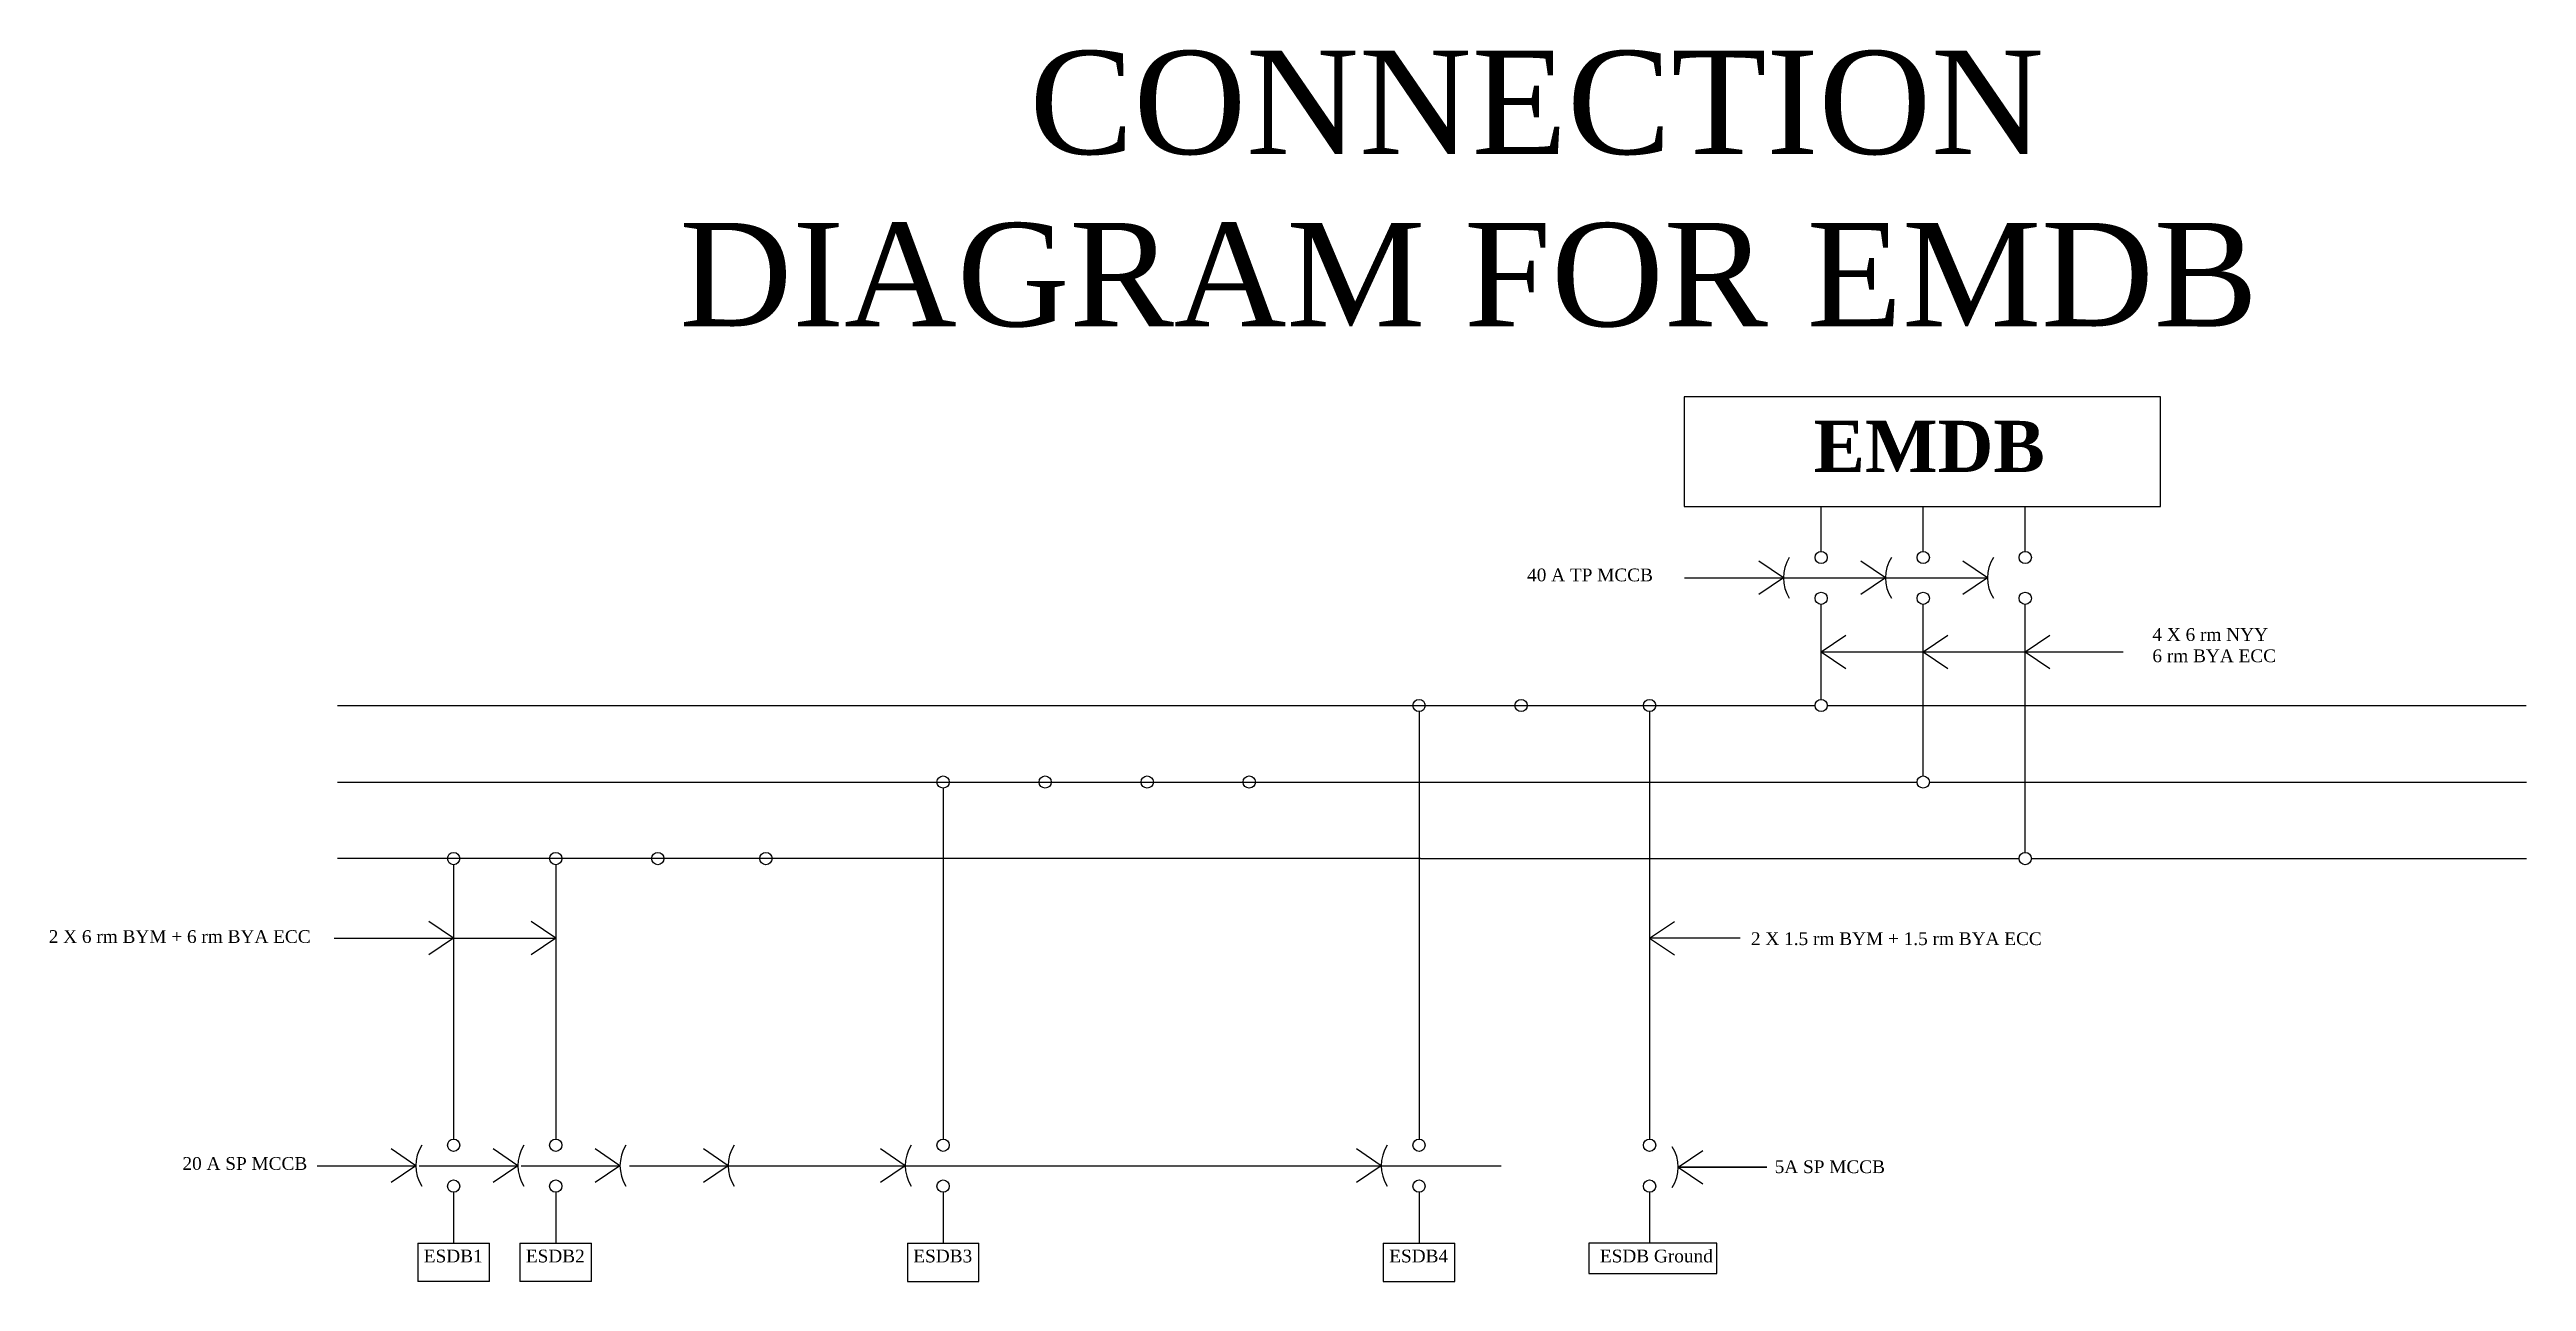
# Model space of a CAD drawing. Header units: inches. Extents: x 4 to 489, y 125 to 366.
import ezdxf

# ---------------------------------------------------------------- set-up
doc = ezdxf.new("R2010")
doc.units = ezdxf.units.IN
doc.header["$MEASUREMENT"] = 0

msp = doc.modelspace()

# ---------------------------------------------------------------- linework, layer by layer
for p, q in [((417.68, 298.32), (324.31, 298.32)), ((324.31, 298.32), (324.31, 276.86)), ((417.68, 276.86), (417.68, 298.32)), ((324.31, 276.86), (417.68, 276.86)), ((351.16, 268.06), (351.16, 276.86)), ((371.16, 268.06), (371.16, 276.86)), ((391.16, 268.06), (391.16, 276.86)), ((324.39, 262.86), (383.75, 262.86)), ((343.75, 262.86), (338.92, 266.13)), ((343.75, 262.86), (338.92, 259.58)), ((363.75, 262.86), (358.92, 266.13)), ((363.75, 262.86), (358.92, 259.58)), ((383.75, 262.86), (378.92, 266.13)), ((383.75, 262.86), (378.92, 259.58)), ((351.16, 239.05), (351.16, 257.66)), ((371.16, 224.05), (371.16, 257.66)), ((391.16, 209.05), (391.16, 257.66)), ((351.16, 248.35), (356, 251.63)), ((351.16, 248.35), (410.35, 248.35)), ((351.16, 248.35), (356, 245.08)), ((371.16, 248.35), (376, 251.63)), ((371.16, 248.35), (376, 245.08)), ((391.16, 248.35), (396, 251.63)), ((391.16, 248.35), (396, 245.08)), ((272.36, 236.65), (272.36, 177.85)), ((317.55, 236.65), (317.55, 177.85)), ((179.1, 221.65), (179.1, 177.85)), ((83.19, 206.65), (83.19, 177.85)), ((103.19, 206.65), (103.19, 177.85)), ((83.19, 192.25), (78.35, 195.52)), ((103.19, 192.25), (98.35, 195.52)), ((317.55, 192.25), (322.39, 195.52)), ((59.81, 192.25), (83.19, 192.25)), ((83.19, 192.25), (78.35, 188.98)), ((79.81, 192.25), (103.19, 192.25)), ((103.19, 192.25), (98.35, 188.98)), ((317.55, 192.25), (322.39, 188.98)), ((335.28, 192.25), (317.55, 192.25)), ((83.19, 177.85), (83.19, 162.85)), ((103.19, 177.85), (103.19, 162.85)), ((179.1, 177.85), (179.1, 162.85)), ((272.36, 177.85), (272.36, 162.85)), ((317.55, 177.85), (317.55, 162.85)), ((83.19, 162.85), (83.19, 152.85)), ((103.19, 162.85), (103.19, 152.85)), ((179.1, 162.85), (179.1, 152.85)), ((272.36, 162.85), (272.36, 152.85)), ((317.55, 162.85), (317.55, 152.85)), ((75.77, 147.65), (70.94, 150.92)), ((95.77, 147.65), (90.94, 150.92)), ((115.77, 147.65), (110.94, 150.92)), ((136.97, 147.65), (132.14, 150.92)), ((171.69, 147.65), (166.86, 150.92)), ((264.95, 147.65), (260.12, 150.92)), ((323.14, 147.37), (327.97, 150.65)), ((56.42, 147.65), (75.77, 147.65)), ((75.77, 147.65), (70.94, 144.38)), ((76.42, 147.65), (95.77, 147.65)), ((95.77, 147.65), (90.94, 144.38)), ((96.42, 147.65), (115.77, 147.65)), ((115.77, 147.65), (110.94, 144.38)), ((117.62, 147.65), (136.97, 147.65)), ((136.97, 147.65), (132.14, 144.38)), ((136.97, 147.65), (288.47, 147.65)), ((171.69, 147.65), (166.86, 144.38)), ((264.95, 147.65), (260.12, 144.38)), ((323.14, 147.37), (327.97, 144.1)), ((323.14, 147.37), (340.5, 147.37)), ((340.5, 147.37), (323.14, 147.37)), ((83.19, 142.45), (83.19, 132.45)), ((103.19, 142.45), (103.19, 132.45)), ((179.1, 142.45), (179.1, 132.45)), ((272.36, 142.45), (272.36, 132.45)), ((317.55, 142.45), (317.55, 132.45)), ((76.19, 132.45), (90.19, 132.45)), ((76.19, 132.45), (76.19, 124.95)), ((90.19, 124.95), (90.19, 132.45)), ((96.19, 132.45), (110.19, 132.45)), ((96.19, 132.45), (96.19, 124.95)), ((110.19, 124.95), (110.19, 132.45)), ((172.1, 132.45), (186.1, 132.45)), ((172.1, 132.45), (172.1, 124.95)), ((186.1, 124.95), (186.1, 132.45)), ((265.36, 132.45), (279.36, 132.45)), ((265.36, 132.45), (265.36, 124.95)), ((279.36, 124.95), (279.36, 132.45)), ((310.55, 132.45), (305.65, 132.45)), ((305.65, 132.45), (305.65, 126.49)), ((324.55, 132.45), (310.55, 132.45)), ((330.7, 132.45), (324.55, 132.45)), ((330.7, 126.49), (330.7, 132.45)), ((305.65, 126.49), (330.7, 126.49)), ((90.19, 124.95), (76.19, 124.95)), ((110.19, 124.95), (96.19, 124.95)), ((172.1, 124.95), (186.1, 124.95)), ((265.36, 124.95), (279.36, 124.95))]:
    msp.add_line(p, q)
at = {"color": 1}
for p, q in [((60.4, 237.85), (349.96, 237.85)), ((332.36, 237.85), (349.96, 237.85)), ((352.36, 237.85), (489.33, 237.85))]:
    msp.add_line(p, q, dxfattribs=at)
at = {"color": 3}
for p, q in [((60.4, 222.85), (309.96, 222.85)), ((309.96, 222.85), (312.36, 222.85)), ((312.36, 222.85), (369.96, 222.85)), ((372.36, 222.85), (489.37, 222.85))]:
    msp.add_line(p, q, dxfattribs=at)
at = {"color": 2}
for p, q in [((272.67, 207.85), (60.4, 207.85)), ((272.67, 207.85), (289.96, 207.85)), ((289.96, 207.85), (292.36, 207.85)), ((292.36, 207.85), (389.96, 207.85)), ((392.36, 207.85), (489.37, 207.85))]:
    msp.add_line(p, q, dxfattribs=at)
for centre in [(351.16, 266.86), (371.16, 266.86), (391.16, 266.86), (351.16, 258.86), (371.16, 258.86), (391.16, 258.86), (272.36, 237.85), (292.36, 237.85), (317.55, 237.85), (351.16, 237.85), (179.1, 222.85), (199.1, 222.85), (219.1, 222.85), (239.1, 222.85), (371.16, 222.85), (83.19, 207.85), (103.19, 207.85), (123.19, 207.85), (144.39, 207.85), (391.16, 207.85), (83.19, 151.65), (103.19, 151.65), (179.1, 151.65), (272.36, 151.65), (317.55, 151.65), (83.19, 143.65), (103.19, 143.65), (179.1, 143.65), (272.36, 143.65), (317.55, 143.65)]:
    msp.add_circle(centre, 1.2)
for centre, start, end in [((351.16, 262.86), 147.3334, 212.6666), ((371.16, 262.86), 147.3334, 212.6666), ((391.16, 262.86), 147.3334, 212.6666), ((83.19, 147.65), 147.3334, 212.6666), ((103.19, 147.65), 147.3334, 212.6666), ((123.19, 147.65), 147.3334, 212.6666), ((144.39, 147.65), 147.3334, 212.6666), ((179.1, 147.65), 147.3334, 212.6666), ((272.36, 147.65), 147.3334, 212.6666), ((315.73, 147.37), 327.3334, 32.6666)]:
    msp.add_arc(centre, 7.41, start, end)

# ---------------------------------------------------------------- texts
at = {"attachment_point": 1}
for s, insert, char_height, width in [('{\\fAgency FB|b0|i0|c0|p34;\\C43;\\c3649492;  \\fTimes New Roman|b0|i0|c0|p18;\\C256;       CONNECTION DIAGRAM FOR EMDB}', (127.45, 366.2), 20.25, 358.9708), ('{\\fTimes New Roman|b1|i0|c0|p18;EMDB}', (349.67, 293.65), 10, 52.2261), ('{\\fTimes New Roman|b0|i0|c0|p18;40 A TP MCCB}', (293.54, 264.69), 2.5, 27.5857), ('{\\fTimes New Roman|b0|i0|c0|p18;4 X 6 rm NYY\\P6 rm BYA ECC}', (416.07, 253.01), 2.5, 27.5857), ('{\\fTimes New Roman|b0|i0|c0|p18;2 X 6 rm BYM + 6 rm BYA ECC}', (3.84, 193.81), 2.5, 54.3572), ('{\\fTimes New Roman|b0|i0|c0|p18;2 X 1.5 rm BYM + 1.5 rm BYA ECC}', (337.4, 193.39), 2.5, 57.3705), ('{\\fTimes New Roman|b0|i0|c0|p18;20 A SP MCCB}', (30.05, 149.33), 2.5, 34.4633), ('{\\fTimes New Roman|b0|i0|c0|p18;5A SP MCCB}', (342.05, 148.69), 2.5, 34.4633), ('{\\fTimes New Roman|b0|i0|c0|p18;ESDB1}', (77.34, 131.19), 2.5, 11.7781), ('{\\fTimes New Roman|b0|i0|c0|p18;ESDB2}', (97.34, 131.19), 2.5, 11.7781), ('{\\fTimes New Roman|b0|i0|c0|p18;ESDB3}', (173.26, 131.19), 2.5, 11.7781), ('{\\fTimes New Roman|b0|i0|c0|p18;ESDB4}', (266.52, 131.19), 2.5, 11.7781), ('{\\fTimes New Roman|b0|i0|c0|p18;ESDB Ground}', (307.8, 131.19), 2.5, 33.0078)]:
    msp.add_mtext(s, dxfattribs=dict(at, insert=insert, char_height=char_height, width=width))

doc.saveas('drawing.dxf')
